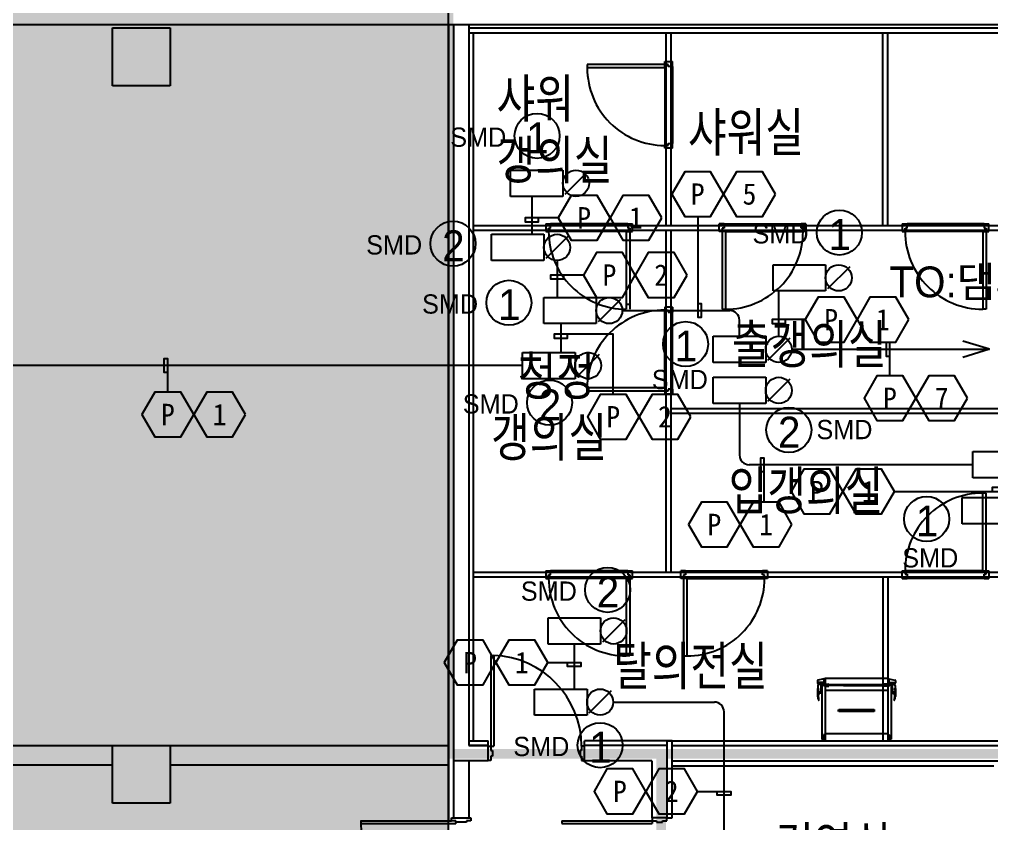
# Model space of a CAD drawing. Header units: millimetres. Extents: x 118559 to 211622, y 1329 to 63037.
# Drawn here: x 135965 to 146057, y 43634 to 51982 of the extents above; entities that cross this region are included whole.
import ezdxf
from ezdxf.enums import TextEntityAlignment as Align

# ---------------------------------------------------------------- set-up
doc = ezdxf.new("R2010")
doc.units = ezdxf.units.MM
doc.header["$LTSCALE"] = 120
doc.linetypes.add('HIDDENX2', pattern=[0.75, 0.5, -0.25])
for name, color, linetype in [('1구역', 41, 'Continuous'), ('ARCH', 9, 'Continuous'), ('DAMPER', 2, 'Continuous'), ('fire', 2, 'Continuous'), ('fire-l', 4, 'Continuous'), ('FIRE-NOTE', 7, 'Continuous'), ('smd-f', 2, 'Continuous'), ('공사제외', 5, 'Continuous')]:
    doc.layers.add(name, color=color, linetype=linetype)
doc.styles.add('GHD', font='')
doc.styles.add('ghs', font='')
doc.styles.add('TT', font='')
doc.styles.add('돋움', font='')
doc.styles.get('GHD').set_extended_font_data('Dotum')
doc.styles.get('ghs').set_extended_font_data('Dotum')
doc.styles.get('TT').set_extended_font_data('Dotum')
doc.styles.get('돋움').set_extended_font_data('DotumChe')

# ---------------------------------------------------------------- blocks, each defined once
blk = doc.blocks.new('e-22-1')
at = {"layer": 'DAMPER'}
blk.add_line((-5, 1), (-1, 1), dxfattribs=at)
at = {"layer": 'fire'}
for p, q in [((-5, -1), (-5, 1)), ((-1, 1), (-1, -1)), ((0.85, 0.85), (-0.85, -0.85)), ((-1, -1), (-5, -1))]:
    blk.add_line(p, q, dxfattribs=at)
blk.add_circle((0, 0), 1, dxfattribs=at)

msp = doc.modelspace()

# ---------------------------------------------------------------- hatches: boundary and pattern name
at = {"layer": '공사제외', "linetype": 'Continuous'}
msp.add_hatch(color=253, dxfattribs=at).paths.add_polyline_path([(140420.1, 52274.1), (126880, 52274.1), (126880, 28344.3), (140420.1, 28344.3)])

# ---------------------------------------------------------------- linework, layer by layer
at = {"layer": '1구역', "color": 1, "linetype": 'HIDDENX2', "ltscale": 7, "const_width": 100, "elevation": 0}
msp.add_lwpolyline([(140420.1, 51924.1), (140420.1, 46196.6), (140420.1, 44357), (157380.1, 44357), (157380.1, 42084.2), (160991.4, 42084.2), (160991.4, 52274.1), (140420.1, 52274.1)], close=True, dxfattribs=at)
at = {"layer": '1구역', "color": 2, "linetype": 'HIDDENX2', "ltscale": 7, "const_width": 100, "elevation": 0}
msp.add_lwpolyline([(142627.6, 44357), (142627.6, 35920.8), (153905.1, 35920.8), (153905.1, 44357)], close=True, dxfattribs=at)
at = {"layer": 'ARCH', "color": 9}
for p, q in [((140630.1, 51924.1, 0), (127180.1, 51924.1, 0)), ((140630.1, 51924.1, 0), (127180.1, 51924.1, 0)), ((140630.1, 51924.1, 0), (127180.1, 51924.1, 0)), ((136930.1, 51894.2, 0), (137530.1, 51894.2, 0)), ((136930.1, 51294.2, 0), (136930.1, 51894.2, 0)), ((136930.1, 51894.2, 0), (137530.1, 51894.2, 0)), ((136930.1, 51294.2, 0), (136930.1, 51894.2, 0)), ((137530.1, 51894.2, 0), (137530.1, 51294.2, 0)), ((137530.1, 51894.2, 0), (137530.1, 51294.2, 0)), ((140420.1, 51924.1, 0), (140420.1, 43664.2, 0)), ((140470.1, 51924.1, 0), (140470.1, 44284.2, 0)), ((176080.1, 51924.2, 0), (140630.1, 51924.1, 0)), ((176080.1, 51924.2, 0), (140630.1, 51924.1, 0)), ((140630.1, 51924.1, 0), (140630.1, 44444.2, 0)), ((140630.1, 51894.2, 0), (146830.1, 51894.2, 0)), ((140630.1, 51844.2, 0), (146830.1, 51844.2, 0)), ((140680.1, 44494.2, 0), (140680.1, 51844.2, 0)), ((142680.1, 49844.2, 0), (142680.1, 51844.2, 0)), ((142730.1, 49844.2, 0), (142730.1, 51844.2, 0)), ((144930.1, 49844.2, 0), (144930.1, 51844.2, 0)), ((144980.1, 49844.2, 0), (144980.1, 51844.2, 0)), ((142665.1, 51514.8, 0), (141859.8, 51514.8, 0)), ((141859.8, 51514.8, 0), (141859.8, 51479.6, 0)), ((142665.1, 51479.6, 0), (141859.8, 51479.6, 0)), ((142665.1, 51514.8, 0), (142665.1, 51544.2, 0)), ((142665.1, 51544.2, 0), (142745.1, 51544.2, 0)), ((142700.9, 51514.8, 0), (142665.1, 51514.8, 0)), ((142665.1, 51479.6, 0), (142665.1, 51514.8, 0)), ((142665.1, 51479.6, 0), (142665.1, 50673.6, 0)), ((142680.1, 51544.2, 0), (142730.1, 51544.2, 0)), ((142680.1, 51544.2, 0), (142730.1, 51544.2, 0)), ((142700.9, 51494.3, 0), (142700.9, 51514.8, 0)), ((142745.1, 51494.3, 0), (142700.9, 51494.3, 0)), ((142745.1, 51494.3, 0), (142745.1, 51544.2, 0)), ((142745.1, 51494.3, 0), (142745.1, 50694.1, 0)), ((137530.1, 51294.2, 0), (136930.1, 51294.2, 0)), ((137530.1, 51294.2, 0), (136930.1, 51294.2, 0)), ((142665.1, 50673.6, 0), (142700.9, 50673.6, 0)), ((142665.1, 50644.2, 0), (142665.1, 50673.6, 0)), ((142700.9, 50694.1, 0), (142745.1, 50694.1, 0)), ((142700.9, 50673.6, 0), (142700.9, 50694.1, 0)), ((142700.9, 50673.6, 0), (142700.9, 50694.1, 0)), ((142745.1, 50644.2, 0), (142745.1, 50694.1, 0)), ((142745.1, 50644.2, 0), (142665.1, 50644.2, 0)), ((142730.1, 50644.2, 0), (142680.1, 50644.2, 0)), ((141430.1, 49859.2, 0), (141430.1, 49779.2, 0)), ((141430.1, 49859.2, 0), (141479.9, 49859.2, 0)), ((141479.9, 49815.1, 0), (141479.9, 49859.2, 0)), ((142280.2, 49859.2, 0), (141479.9, 49859.2, 0)), ((142280.2, 49859.2, 0), (142280.2, 49815.1, 0)), ((142280.2, 49859.2, 0), (142330.1, 49859.2, 0)), ((142330.1, 49779.2, 0), (142330.1, 49859.2, 0)), ((143230.1, 49779.2, 0), (143230.1, 49859.2, 0)), ((143279.9, 49859.2, 0), (143230.1, 49859.2, 0)), ((143279.9, 49859.2, 0), (143279.9, 49815.1, 0)), ((143279.9, 49859.2, 0), (144080.2, 49859.2, 0)), ((144080.2, 49815.1, 0), (144080.2, 49859.2, 0)), ((144130.1, 49859.2, 0), (144080.2, 49859.2, 0)), ((144130.1, 49859.2, 0), (144130.1, 49779.2, 0)), ((145130.1, 49859.2, 0), (145130.1, 49779.2, 0)), ((145130.1, 49859.2, 0), (145179.9, 49859.2, 0)), ((145179.9, 49815.1, 0), (145179.9, 49859.2, 0)), ((145980.2, 49859.2, 0), (145179.9, 49859.2, 0)), ((145980.2, 49859.2, 0), (145980.2, 49815.1, 0)), ((145980.2, 49859.2, 0), (146030.1, 49859.2, 0)), ((146030.1, 49779.2, 0), (146030.1, 49859.2, 0)), ((140680.1, 49844.2, 0), (146280.1, 49844.2, 0)), ((140680.1, 49794.2, 0), (159130.1, 49794.2, 0)), ((141430.1, 49844.2, 0), (141430.1, 49794.2, 0)), ((141430.1, 49779.2, 0), (141459.4, 49779.2, 0)), ((141459.4, 49815.1, 0), (141479.9, 49815.1, 0)), ((141459.4, 49779.2, 0), (141459.4, 49815.1, 0)), ((141459.4, 49815.1, 0), (141479.9, 49815.1, 0)), ((142265.4, 49779.2, 0), (141459.4, 49779.2, 0)), ((142265.4, 49779.2, 0), (142265.4, 48974, 0)), ((142265.4, 49779.2, 0), (142300.7, 49779.2, 0)), ((142280.2, 49815.1, 0), (142300.7, 49815.1, 0)), ((142300.7, 49815.1, 0), (142300.7, 49779.2, 0)), ((142300.7, 49779.2, 0), (142330.1, 49779.2, 0)), ((142300.7, 49779.2, 0), (142300.7, 48974, 0)), ((142330.1, 49794.2, 0), (142330.1, 49844.2, 0)), ((142330.1, 49794.2, 0), (142330.1, 49844.2, 0)), ((142680.1, 46244.2, 0), (142680.1, 49794.2, 0)), ((142730.1, 46244.2, 0), (142730.1, 49794.2, 0)), ((143230.1, 49794.2, 0), (143230.1, 49844.2, 0)), ((143230.1, 49794.2, 0), (143230.1, 49844.2, 0)), ((143259.4, 49779.2, 0), (143230.1, 49779.2, 0)), ((143259.4, 49815.1, 0), (143259.4, 49779.2, 0)), ((143279.9, 49815.1, 0), (143259.4, 49815.1, 0)), ((143259.4, 49779.2, 0), (143259.4, 48974, 0)), ((143294.7, 49779.2, 0), (143259.4, 49779.2, 0)), ((143294.7, 49779.2, 0), (143294.7, 48974, 0)), ((143294.7, 49779.2, 0), (144100.7, 49779.2, 0)), ((144100.7, 49815.1, 0), (144080.2, 49815.1, 0)), ((144100.7, 49815.1, 0), (144080.2, 49815.1, 0)), ((144100.7, 49779.2, 0), (144100.7, 49815.1, 0)), ((144130.1, 49779.2, 0), (144100.7, 49779.2, 0)), ((144130.1, 49844.2, 0), (144130.1, 49794.2, 0)), ((145130.1, 49844.2, 0), (145130.1, 49794.2, 0)), ((145130.1, 49779.2, 0), (145159.4, 49779.2, 0)), ((145159.4, 49815.1, 0), (145179.9, 49815.1, 0)), ((145159.4, 49779.2, 0), (145159.4, 49815.1, 0)), ((145159.4, 49815.1, 0), (145179.9, 49815.1, 0)), ((145965.4, 49779.2, 0), (145159.4, 49779.2, 0)), ((145965.4, 49779.2, 0), (145965.4, 48974, 0)), ((145965.4, 49779.2, 0), (146000.7, 49779.2, 0)), ((145980.2, 49815.1, 0), (146000.7, 49815.1, 0)), ((146000.7, 49815.1, 0), (146000.7, 49779.2, 0)), ((146000.7, 49779.2, 0), (146030.1, 49779.2, 0)), ((146000.7, 49779.2, 0), (146000.7, 48974, 0)), ((146030.1, 49794.2, 0), (146030.1, 49844.2, 0)), ((146030.1, 49794.2, 0), (146030.1, 49844.2, 0)), ((142300.7, 49024, 0), (142265.4, 49024, 0)), ((142665.1, 48994.2, 0), (142665.1, 48964.8, 0)), ((142745.1, 48994.2, 0), (142665.1, 48994.2, 0)), ((142665.1, 48964.8, 0), (142700.9, 48964.8, 0)), ((142665.1, 48158.8, 0), (142665.1, 48964.8, 0)), ((142730.1, 48994.2, 0), (142680.1, 48994.2, 0)), ((142700.9, 48964.8, 0), (142700.9, 48944.3, 0)), ((142700.9, 48964.8, 0), (142700.9, 48944.3, 0)), ((142745.1, 48994.2, 0), (142745.1, 48944.3, 0)), ((143259.4, 48974, 0), (143294.7, 48974, 0)), ((146000.7, 48974, 0), (145965.4, 48974, 0)), ((142700.9, 48944.3, 0), (142745.1, 48944.3, 0)), ((142745.1, 48144.1, 0), (142745.1, 48944.3, 0)), ((142665.1, 48158.8, 0), (141859.8, 48158.8, 0)), ((141859.8, 48123.6, 0), (141859.8, 48158.8, 0)), ((142665.1, 48158.8, 0), (142665.1, 48123.6, 0)), ((142700.9, 48144.1, 0), (142700.9, 48123.6, 0)), ((142745.1, 48144.1, 0), (142700.9, 48144.1, 0)), ((142745.1, 48144.1, 0), (142745.1, 48094.2, 0)), ((142665.1, 48123.6, 0), (141859.8, 48123.6, 0)), ((142665.1, 48123.6, 0), (142665.1, 48094.2, 0)), ((142700.9, 48123.6, 0), (142665.1, 48123.6, 0)), ((142665.1, 48094.2, 0), (142745.1, 48094.2, 0)), ((142680.1, 48094.2, 0), (142730.1, 48094.2, 0)), ((142680.1, 48094.2, 0), (142730.1, 48094.2, 0)), ((142730.1, 47944.2, 0), (146280.1, 47944.2, 0)), ((142730.1, 47894.2, 0), (146280.1, 47894.2, 0)), ((145965.4, 46259.2, 0), (145965.4, 47064.5, 0)), ((146000.7, 47064.5, 0), (145965.4, 47064.5, 0)), ((146000.7, 46259.2, 0), (146000.7, 47064.5, 0)), ((140680.1, 46244.2, 0), (149130.1, 46244.2, 0)), ((141430.1, 46259.2, 0), (141430.1, 46179.2, 0)), ((141430.1, 46259.2, 0), (141479.9, 46259.2, 0)), ((141430.1, 46244.2, 0), (141430.1, 46194.2, 0)), ((141479.9, 46215.1, 0), (141479.9, 46259.2, 0)), ((142280.2, 46259.2, 0), (141479.9, 46259.2, 0)), ((142280.2, 46259.2, 0), (142280.2, 46215.1, 0)), ((142280.2, 46259.2, 0), (142330.1, 46259.2, 0)), ((142330.1, 46179.2, 0), (142330.1, 46259.2, 0)), ((142330.1, 46194.2, 0), (142330.1, 46244.2, 0)), ((142330.1, 46194.2, 0), (142330.1, 46244.2, 0)), ((142830.1, 46179.2, 0), (142830.1, 46259.2, 0)), ((142879.9, 46259.2, 0), (142830.1, 46259.2, 0)), ((142830.1, 46194.2, 0), (142830.1, 46244.2, 0)), ((142830.1, 46194.2, 0), (142830.1, 46244.2, 0)), ((142879.9, 46259.2, 0), (142879.9, 46215.1, 0)), ((142879.9, 46259.2, 0), (143680.2, 46259.2, 0)), ((143680.2, 46215.1, 0), (143680.2, 46259.2, 0)), ((143730.1, 46259.2, 0), (143680.2, 46259.2, 0)), ((143730.1, 46259.2, 0), (143730.1, 46179.2, 0)), ((143730.1, 46244.2, 0), (143730.1, 46194.2, 0)), ((145130.1, 46259.2, 0), (145159.4, 46259.2, 0)), ((145130.1, 46179.2, 0), (145130.1, 46259.2, 0)), ((145130.1, 46194.2, 0), (145130.1, 46244.2, 0)), ((145159.4, 46259.2, 0), (145159.4, 46223.3, 0)), ((145965.4, 46259.2, 0), (145159.4, 46259.2, 0)), ((145159.4, 46223.3, 0), (145179.9, 46223.3, 0)), ((145159.4, 46223.3, 0), (145179.9, 46223.3, 0)), ((145179.9, 46223.3, 0), (145179.9, 46179.2, 0)), ((145965.4, 46259.2, 0), (146000.7, 46259.2, 0)), ((145980.2, 46223.3, 0), (146000.7, 46223.3, 0)), ((145980.2, 46179.2, 0), (145980.2, 46223.3, 0)), ((146000.7, 46259.2, 0), (146030.1, 46259.2, 0)), ((146000.7, 46223.3, 0), (146000.7, 46259.2, 0)), ((146030.1, 46259.2, 0), (146030.1, 46179.2, 0)), ((146030.1, 46244.2, 0), (146030.1, 46194.2, 0)), ((146030.1, 46244.2, 0), (146030.1, 46194.2, 0)), ((140680.1, 46194.2, 0), (149180.1, 46194.2, 0)), ((141430.1, 46179.2, 0), (141459.4, 46179.2, 0)), ((141459.4, 46215.1, 0), (141479.9, 46215.1, 0)), ((141459.4, 46179.2, 0), (141459.4, 46215.1, 0)), ((141459.4, 46215.1, 0), (141479.9, 46215.1, 0)), ((142265.4, 46179.2, 0), (141459.4, 46179.2, 0)), ((142265.4, 46179.2, 0), (142265.4, 45374, 0)), ((142265.4, 46179.2, 0), (142300.7, 46179.2, 0)), ((142280.2, 46215.1, 0), (142300.7, 46215.1, 0)), ((142300.7, 46215.1, 0), (142300.7, 46179.2, 0)), ((142300.7, 46179.2, 0), (142330.1, 46179.2, 0)), ((142300.7, 46179.2, 0), (142300.7, 45374, 0)), ((142859.4, 46179.2, 0), (142830.1, 46179.2, 0)), ((142859.4, 46215.1, 0), (142859.4, 46179.2, 0)), ((142879.9, 46215.1, 0), (142859.4, 46215.1, 0)), ((142859.4, 46179.2, 0), (142859.4, 45374, 0)), ((142894.7, 46179.2, 0), (142859.4, 46179.2, 0)), ((142894.7, 46179.2, 0), (142894.7, 45374, 0)), ((142894.7, 46179.2, 0), (143700.7, 46179.2, 0)), ((143700.7, 46215.1, 0), (143680.2, 46215.1, 0)), ((143700.7, 46215.1, 0), (143680.2, 46215.1, 0)), ((143700.7, 46179.2, 0), (143700.7, 46215.1, 0)), ((143730.1, 46179.2, 0), (143700.7, 46179.2, 0)), ((144930.1, 46194.2, 0), (144930.1, 44494.2, 0)), ((144980.1, 46194.2, 0), (144980.1, 44494.2, 0)), ((145130.1, 46179.2, 0), (145179.9, 46179.2, 0)), ((145980.2, 46179.2, 0), (145179.9, 46179.2, 0)), ((145980.2, 46179.2, 0), (146030.1, 46179.2, 0)), ((140860.1, 45379.2, 0), (140860.1, 44439.2, 0)), ((140860.1, 45379.2, 0), (140890, 45379.2, 0)), ((140890, 45379.2, 0), (140890, 44439.2, 0)), ((142300.7, 45374, 0), (142265.4, 45374, 0)), ((142859.4, 45374, 0), (142894.7, 45374, 0)), ((144248.9, 45114.4, 0), (144248.9, 45098.9, 0)), ((144317.5, 45137.6, 0), (144255.8, 45121.2, 0)), ((144332.4, 45128.2, 0), (144314.8, 45128.2, 0)), ((144317.8, 45137.6, 0), (144317.8, 45091.4, 0)), ((144320.6, 45130.1, 0), (144317.8, 45132.9, 0)), ((144320.6, 45126.3, 0), (144317.8, 45123.4, 0)), ((144329, 45137.6, 0), (144317.9, 45137.6, 0)), ((144320.6, 45130.1, 0), (144320.6, 45126.3, 0)), ((144329, 45130.1, 0), (144320.6, 45130.1, 0)), ((144329, 45126.3, 0), (144320.6, 45126.3, 0)), ((144329, 45137.6, 0), (144329, 45091.4, 0)), ((144330.1, 45144.2, 0), (144330.1, 44494.2, 0)), ((144330.1, 45144.2, 0), (144980.1, 45144.2, 0)), ((144977.7, 45128.2, 0), (144995.3, 45128.2, 0)), ((144980.1, 45144.2, 0), (144980.1, 44494.2, 0)), ((144981.1, 45137.6, 0), (144981.1, 45091.4, 0)), ((144981.1, 45137.6, 0), (144992.2, 45137.6, 0)), ((144981.1, 45130.1, 0), (144989.5, 45130.1, 0)), ((144981.1, 45126.3, 0), (144989.5, 45126.3, 0)), ((144989.5, 45130.1, 0), (144992.3, 45132.9, 0)), ((144989.5, 45130.1, 0), (144989.5, 45126.3, 0)), ((144989.5, 45126.3, 0), (144992.3, 45123.4, 0)), ((144992.3, 45137.6, 0), (144992.3, 45091.4, 0)), ((144992.6, 45137.6, 0), (145054.3, 45121.2, 0)), ((145061.2, 45114.4, 0), (145061.2, 45098.9, 0)), ((144317.8, 45098.9, 0), (144248.9, 45098.9, 0)), ((144249, 45098, 0), (144249, 45096.4, 0)), ((144249, 45095.8, 0), (144256.4, 45084.8, 0)), ((144264, 45098.9, 0), (144249.8, 45098.9, 0)), ((144251.7, 45037.6, 0), (144251.7, 44954.7, 0)), ((144254.5, 45068.7, 0), (144254.5, 44996, 0)), ((144255.5, 45030, 0), (144263, 45030, 0)), ((144259.3, 45033.8, 0), (144259.3, 45026.2, 0)), ((144292.3, 45078.1, 0), (144264, 45078.1, 0)), ((144264.9, 45098, 0), (144264.9, 45087.6, 0)), ((144309.3, 45094.2, 0), (144264.9, 45094.2, 0)), ((144267.5, 45078.1, 0), (144267.5, 45089.5, 0)), ((144267.5, 45089.5, 0), (144271.3, 45089.5, 0)), ((144281.7, 45078.1, 0), (144281.7, 45078.1, 0)), ((144294.7, 45047.9, 0), (144281.7, 45047.9, 0)), ((144294.7, 45014, 0), (144281.7, 45014, 0)), ((144283.8, 45055.5, 0), (144283.8, 45009.2, 0)), ((144285.7, 45049.8, 0), (144283.8, 45051.7, 0)), ((144285.7, 45046, 0), (144283.8, 45044.2, 0)), ((144285.7, 45015.9, 0), (144283.8, 45017.7, 0)), ((144285.7, 45012.1, 0), (144283.8, 45010.2, 0)), ((144292.3, 45049.8, 0), (144285.7, 45049.8, 0)), ((144285.7, 45049.8, 0), (144285.7, 45046, 0)), ((144292.3, 45046, 0), (144285.7, 45046, 0)), ((144292.3, 45015.9, 0), (144285.7, 45015.9, 0)), ((144285.7, 45015.9, 0), (144285.7, 45012.1, 0)), ((144292.3, 45012.1, 0), (144285.7, 45012.1, 0)), ((144292.3, 45078.1, 0), (144292.3, 44986.6, 0)), ((144295.1, 45078.1, 0), (144295.1, 44541.4, 0)), ((144327.2, 45078.1, 0), (144295.1, 45078.1, 0)), ((144295.1, 45078.1, 0), (144328.2, 45078.1, 0)), ((144309.3, 45098.9, 0), (144309.3, 45094.2, 0)), ((144313.3, 45065.1, 0), (144313.3, 45078.1, 0)), ((144328.1, 45065.1, 0), (144313.3, 45065.1, 0)), ((144332, 45100.8, 0), (144314.8, 45100.8, 0)), ((144314.9, 45076.9, 0), (144314.9, 45066.4, 0)), ((144329.5, 45076.9, 0), (144314.9, 45076.9, 0)), ((144314.9, 45066.4, 0), (144329.5, 45066.4, 0)), ((144315.1, 45074.3, 0), (144315.2, 45074.4, 0)), ((144315.1, 45074.4, 0), (144315.2, 45074.4, 0)), ((144315.9, 45071.6, 0), (144315.8, 45072.2, 0)), ((144315.8, 45072.2, 0), (144316.4, 45072.1, 0)), ((144315.9, 45071.6, 0), (144316.4, 45072.1, 0)), ((144316.8, 45066.8, 0), (144316.9, 45066.8, 0)), ((144316.9, 45066.8, 0), (144316.9, 45066.8, 0)), ((144329, 45110.2, 0), (144317.8, 45110.2, 0)), ((144329, 45091.4, 0), (144317.8, 45091.4, 0)), ((144320.7, 45102.7, 0), (144317.9, 45105.5, 0)), ((144320.7, 45098.9, 0), (144317.9, 45096.1, 0)), ((144319.4, 45074.6, 0), (144319.9, 45074.8, 0)), ((144319.7, 45074.1, 0), (144319.4, 45074.6, 0)), ((144319.7, 45074.1, 0), (144319.9, 45074.8, 0)), ((144320.7, 45102.7, 0), (144320.7, 45098.9, 0)), ((144329, 45102.7, 0), (144320.7, 45102.7, 0)), ((144329, 45098.9, 0), (144320.7, 45098.9, 0)), ((144322.4, 45077.1, 0), (144322.3, 45077.3, 0)), ((144322.4, 45077.1, 0), (144322.7, 45077.3, 0)), ((144323, 45070.3, 0), (144322.9, 45070.9, 0)), ((144322.9, 45070.9, 0), (144323.5, 45070.8, 0)), ((144323, 45070.3, 0), (144323.5, 45070.8, 0)), ((144323.2, 45068.9, 0), (144323.7, 45069.1, 0)), ((144323.5, 45068.5, 0), (144323.2, 45068.9, 0)), ((144323.5, 45068.5, 0), (144323.7, 45069.1, 0)), ((144325.1, 45073.3, 0), (144326, 45073.2, 0)), ((144325.2, 45072.4, 0), (144325.1, 45073.3, 0)), ((144325.2, 45072.4, 0), (144326, 45073.2, 0)), ((144326.2, 45076.9, 0), (144326.8, 45077.1, 0)), ((144326.5, 45076.4, 0), (144326.2, 45076.9, 0)), ((144326.5, 45076.4, 0), (144326.8, 45077.1, 0)), ((144370.1, 45071.2, 0), (144326.5, 45071.1, 0)), ((144328.2, 45076.9, 0), (144328.2, 45078.1, 0)), ((144328.2, 45054.6, 0), (144328.2, 44567.2, 0)), ((144329.5, 45075.8, 0), (144329.4, 45076.3, 0)), ((144329.4, 45076.3, 0), (144329.7, 45076.3, 0)), ((144329.5, 45066.4, 0), (144329.5, 45076.9, 0)), ((144329.5, 45075.8, 0), (144329.7, 45076, 0)), ((144330.1, 45080.6, 0), (144367.8, 45080.6, 0)), ((144367.8, 45080.6, 0), (144330.1, 45061.7, 0)), ((144330.1, 45080.6, 0), (144367.8, 45061.7, 0)), ((144330.1, 45076.3, 0), (144330.1, 45057.4, 0)), ((144330.1, 45061.7, 0), (144367.8, 45061.7, 0)), ((144330.1, 45019.2, 0), (144980.1, 45019.2, 0)), ((144367.8, 45080.6, 0), (144367.8, 45061.7, 0)), ((144942.3, 45075.9, 0), (144367.8, 45075.9, 0)), ((144942.3, 45066.3, 0), (144367.8, 45066.3, 0)), ((144519.8, 45075.9, 0), (144942.3, 45075.9, 0)), ((144519.8, 45066.3, 0), (144942.3, 45066.3, 0)), ((144940, 45071.2, 0), (144983.6, 45071.1, 0)), ((144942.3, 45080.6, 0), (144942.3, 45061.7, 0)), ((144942.3, 45080.6, 0), (144980.1, 45061.7, 0)), ((144980.1, 45080.6, 0), (144942.3, 45061.7, 0)), ((144980.1, 45080.6, 0), (144942.3, 45080.6, 0)), ((144980.1, 45061.7, 0), (144942.3, 45061.7, 0)), ((144978.1, 45100.8, 0), (144995.3, 45100.8, 0)), ((144980.1, 45076.3, 0), (144980.1, 45057.4, 0)), ((144980.1, 45076.3, 0), (144980.1, 45057.4, 0)), ((144980.6, 45076.9, 0), (144995.2, 45076.9, 0)), ((144980.6, 45066.4, 0), (144980.6, 45076.9, 0)), ((144980.9, 45075.7, 0), (144980.6, 45075.7, 0)), ((144980.9, 45075.2, 0), (144980.6, 45075.4, 0)), ((144995.2, 45066.4, 0), (144980.6, 45066.4, 0)), ((144980.9, 45075.2, 0), (144980.9, 45075.7, 0)), ((144981.1, 45110.2, 0), (144992.3, 45110.2, 0)), ((144981.1, 45102.7, 0), (144989.4, 45102.7, 0)), ((144981.1, 45098.9, 0), (144989.4, 45098.9, 0)), ((144981.1, 45091.4, 0), (144992.3, 45091.4, 0)), ((145015, 45078.1, 0), (144981.9, 45078.1, 0)), ((144981.9, 45076.9, 0), (144981.9, 45078.1, 0)), ((144981.9, 45054.6, 0), (144981.9, 44567.2, 0)), ((144982, 45065.1, 0), (144996.8, 45065.1, 0)), ((144983.8, 45075.8, 0), (144983.5, 45076.4, 0)), ((144984.1, 45076.3, 0), (144983.5, 45076.4, 0)), ((144983.8, 45075.8, 0), (144984.1, 45076.3, 0)), ((144985.2, 45072.7, 0), (144984.3, 45072.5, 0)), ((144985.1, 45071.8, 0), (144984.3, 45072.5, 0)), ((144985.1, 45071.8, 0), (144985.2, 45072.7, 0)), ((144986.8, 45067.9, 0), (144986.6, 45068.5, 0)), ((144987.2, 45068.3, 0), (144986.6, 45068.5, 0)), ((144987.4, 45070.3, 0), (144986.8, 45070.2, 0)), ((144987.4, 45069.7, 0), (144986.8, 45070.2, 0)), ((144986.8, 45067.9, 0), (144987.2, 45068.3, 0)), ((144987.4, 45069.7, 0), (144987.4, 45070.3, 0)), ((144988, 45076.5, 0), (144987.7, 45076.7, 0)), ((144988, 45076.5, 0), (144988, 45076.7, 0)), ((144989.4, 45102.7, 0), (144992.2, 45105.5, 0)), ((144989.4, 45102.7, 0), (144989.4, 45098.9, 0)), ((144989.4, 45098.9, 0), (144992.2, 45096.1, 0)), ((144990.6, 45073.5, 0), (144990.4, 45074.2, 0)), ((144991, 45074, 0), (144990.4, 45074.2, 0)), ((144990.6, 45073.5, 0), (144991, 45074, 0)), ((144992.3, 45098.9, 0), (145061.2, 45098.9, 0)), ((144993.4, 45066.2, 0), (144993.4, 45066.2, 0)), ((144993.5, 45066.2, 0), (144993.4, 45066.2, 0)), ((144994.5, 45071.6, 0), (144993.9, 45071.5, 0)), ((144994.5, 45071, 0), (144993.9, 45071.5, 0)), ((144994.5, 45071, 0), (144994.5, 45071.6, 0)), ((144995.2, 45073.7, 0), (144995.1, 45073.8, 0)), ((144995.2, 45073.8, 0), (144995.1, 45073.8, 0)), ((144995.2, 45076.9, 0), (144995.2, 45066.4, 0)), ((144996.8, 45065.1, 0), (144996.8, 45078.1, 0)), ((145000.8, 45098.9, 0), (145000.8, 45094.2, 0)), ((145000.8, 45094.2, 0), (145045.2, 45094.2, 0)), ((145015, 45078.1, 0), (145015, 44541.4, 0)), ((145015.4, 45047.9, 0), (145028.4, 45047.9, 0)), ((145015.4, 45014, 0), (145028.4, 45014, 0)), ((145017.8, 45078.1, 0), (145017.8, 44986.6, 0)), ((145017.8, 45078.1, 0), (145046.1, 45078.1, 0)), ((145017.8, 45049.8, 0), (145024.4, 45049.8, 0)), ((145017.8, 45046, 0), (145024.4, 45046, 0)), ((145017.8, 45015.9, 0), (145024.4, 45015.9, 0)), ((145017.8, 45012.1, 0), (145024.4, 45012.1, 0)), ((145024.4, 45049.8, 0), (145026.3, 45051.7, 0)), ((145024.4, 45049.8, 0), (145024.4, 45046, 0)), ((145024.4, 45046, 0), (145026.3, 45044.2, 0)), ((145024.4, 45015.9, 0), (145026.3, 45017.7, 0)), ((145024.4, 45015.9, 0), (145024.4, 45012.1, 0)), ((145024.4, 45012.1, 0), (145026.3, 45010.2, 0)), ((145026.3, 45055.5, 0), (145026.3, 45009.2, 0)), ((145028.5, 45078.1, 0), (145028.5, 45078.1, 0)), ((145042.6, 45089.5, 0), (145038.8, 45089.5, 0)), ((145042.6, 45078.1, 0), (145042.6, 45089.5, 0)), ((145045.2, 45098, 0), (145045.2, 45087.6, 0)), ((145046.1, 45098.9, 0), (145060.3, 45098.9, 0)), ((145054.6, 45030, 0), (145047.1, 45030, 0)), ((145050.8, 45033.8, 0), (145050.8, 45026.2, 0)), ((145061.1, 45095.8, 0), (145053.7, 45084.8, 0)), ((145055.6, 45068.7, 0), (145055.6, 44996, 0)), ((145058.4, 45037.6, 0), (145058.4, 44954.7, 0)), ((145061.1, 45098, 0), (145061.1, 45096.4, 0)), ((144258.3, 45001.7, 0), (144269.6, 45001.7, 0)), ((144259.4, 44937.7, 0), (144262.4, 44922.7, 0)), ((144261.9, 44916.6, 0), (144261.5, 44916.7, 0)), ((144262.4, 44922.7, 0), (144263.1, 44917.6, 0)), ((144264, 45007.4, 0), (144264, 44996, 0)), ((144292.3, 44986.6, 0), (144264, 44986.6, 0)), ((145017.8, 44986.6, 0), (145046.1, 44986.6, 0)), ((145051.8, 45001.7, 0), (145040.5, 45001.7, 0)), ((145046.1, 45007.4, 0), (145046.1, 44996, 0)), ((145047.7, 44922.7, 0), (145047, 44917.6, 0)), ((145050.7, 44937.7, 0), (145047.7, 44922.7, 0)), ((145048.2, 44916.6, 0), (145048.6, 44916.7, 0)), ((144470.2, 44816.8, 0), (144839.9, 44816.8, 0)), ((144470.2, 44798.3, 0), (144470.2, 44816.8, 0)), ((144483.1, 44798.3, 0), (144483.1, 44816.8, 0)), ((144486.3, 44813.6, 0), (144823.8, 44813.6, 0)), ((144486.3, 44801.5, 0), (144486.3, 44813.6, 0)), ((144823.8, 44813.6, 0), (144823.8, 44801.5, 0)), ((144827, 44816.8, 0), (144827, 44798.3, 0)), ((144839.9, 44816.8, 0), (144839.9, 44798.3, 0)), ((144459.6, 44807.5, 0), (144850.5, 44807.5, 0)), ((144839.9, 44798.3, 0), (144470.2, 44798.3, 0)), ((144823.8, 44801.5, 0), (144486.3, 44801.5, 0)), ((144317.3, 44532.8, 0), (144293.2, 44532.8, 0)), ((144303.1, 44512, 0), (144294.6, 44512, 0)), ((144295.1, 44541.4, 0), (144328.2, 44541.4, 0)), ((144295.6, 44537.5, 0), (144295.6, 44512, 0)), ((144311.6, 44540.4, 0), (144298.4, 44540.4, 0)), ((144311.6, 44526.2, 0), (144298.4, 44526.2, 0)), ((144299.4, 44526.2, 0), (144309.7, 44526.2, 0)), ((144302.7, 44532.8, 0), (144300.3, 44530.9, 0)), ((144309.7, 44530.9, 0), (144300.3, 44530.9, 0)), ((144300.3, 44526.2, 0), (144300.3, 44530.9, 0)), ((144310.7, 44526.2, 0), (144300.3, 44526.2, 0)), ((144302.7, 44532.8, 0), (144302.7, 44540.4, 0)), ((144307.4, 44532.8, 0), (144302.7, 44532.8, 0)), ((144304.1, 44512, 0), (144306, 44512, 0)), ((144305, 44525.2, 0), (144305, 44540.4, 0)), ((144305, 44513.9, 0), (144305, 44522.4, 0)), ((144305, 44521.5, 0), (144314.4, 44521.5, 0)), ((144305, 44513, 0), (144305, 44511.1, 0)), ((144305, 44510.1, 0), (144305, 44501.7, 0)), ((144306.9, 44512, 0), (144315.4, 44512, 0)), ((144307.4, 44532.8, 0), (144307.4, 44540.4, 0)), ((144307.4, 44532.8, 0), (144309.7, 44530.9, 0)), ((144309.7, 44526.2, 0), (144309.7, 44530.9, 0)), ((144313.3, 44554.4, 0), (144313.3, 44541.4, 0)), ((144328.1, 44554.4, 0), (144313.3, 44554.4, 0)), ((144314.4, 44521.5, 0), (144322, 44521.5, 0)), ((144314.5, 44537.5, 0), (144314.5, 44512, 0)), ((144314.8, 44545.7, 0), (144314.9, 44545.5, 0)), ((144314.8, 44545.5, 0), (144314.9, 44545.5, 0)), ((144314.9, 44542.6, 0), (144314.9, 44553.2, 0)), ((144314.9, 44553.2, 0), (144329.5, 44553.2, 0)), ((144329.5, 44542.6, 0), (144314.9, 44542.6, 0)), ((144315.6, 44548.3, 0), (144315.5, 44547.7, 0)), ((144315.5, 44547.7, 0), (144316.1, 44547.9, 0)), ((144315.6, 44548.3, 0), (144316.1, 44547.9, 0)), ((144316.5, 44553.2, 0), (144316.6, 44553.1, 0)), ((144316.6, 44553.2, 0), (144316.6, 44553.1, 0)), ((144318.2, 44512, 0), (144329.8, 44512, 0)), ((144319.4, 44545.8, 0), (144319.1, 44545.4, 0)), ((144319.1, 44545.4, 0), (144319.6, 44545.2, 0)), ((144319.2, 44518.6, 0), (144319.2, 44505.4, 0)), ((144319.2, 44516.8, 0), (144323.9, 44516.8, 0)), ((144319.2, 44507.3, 0), (144323.9, 44507.3, 0)), ((144319.4, 44545.8, 0), (144319.6, 44545.2, 0)), ((144322.1, 44542.9, 0), (144322, 44542.6, 0)), ((144325.8, 44521.5, 0), (144322, 44521.5, 0)), ((144322.1, 44542.9, 0), (144322.4, 44542.6, 0)), ((144322.7, 44549.6, 0), (144322.6, 44549.1, 0)), ((144322.6, 44549.1, 0), (144323.2, 44549.2, 0)), ((144322.7, 44549.6, 0), (144323.2, 44549.2, 0)), ((144323.2, 44551.5, 0), (144322.9, 44551, 0)), ((144322.9, 44551, 0), (144323.4, 44550.8, 0)), ((144323.2, 44551.5, 0), (144323.4, 44550.8, 0)), ((144323.9, 44516.8, 0), (144323.9, 44507.3, 0)), ((144325.8, 44514.4, 0), (144323.9, 44516.8, 0)), ((144325.8, 44509.7, 0), (144323.9, 44507.3, 0)), ((144324.9, 44547.5, 0), (144324.8, 44546.7, 0)), ((144324.8, 44546.7, 0), (144325.7, 44546.8, 0)), ((144324.9, 44547.5, 0), (144325.7, 44546.8, 0)), ((144325.8, 44514.4, 0), (144325.8, 44509.7, 0)), ((144325.8, 44514.4, 0), (144328.6, 44514.4, 0)), ((144325.8, 44509.7, 0), (144328.6, 44509.7, 0)), ((144326.2, 44543.5, 0), (144325.9, 44543.1, 0)), ((144325.9, 44543.1, 0), (144326.5, 44542.9, 0)), ((144326.2, 44543.5, 0), (144326.5, 44542.9, 0)), ((144328.2, 44542.6, 0), (144328.2, 44541.4, 0)), ((144328.6, 44518.6, 0), (144328.6, 44505.4, 0)), ((144329.2, 44544.2, 0), (144329.1, 44543.6, 0)), ((144329.1, 44543.6, 0), (144329.4, 44543.7, 0)), ((144329.2, 44544.2, 0), (144329.4, 44543.9, 0)), ((144329.5, 44553.2, 0), (144329.5, 44542.6, 0)), ((144330.1, 44569.2, 0), (144980.1, 44569.2, 0)), ((144991.9, 44512, 0), (144980.3, 44512, 0)), ((144995.2, 44553.2, 0), (144980.6, 44553.2, 0)), ((144980.6, 44553.2, 0), (144980.6, 44542.6, 0)), ((144980.9, 44544.2, 0), (144980.6, 44543.9, 0)), ((144980.9, 44543.6, 0), (144980.6, 44543.7, 0)), ((144980.6, 44542.6, 0), (144995.2, 44542.6, 0)), ((144980.9, 44544.2, 0), (144980.9, 44543.6, 0)), ((144981.5, 44518.6, 0), (144981.5, 44505.4, 0)), ((144984.3, 44514.4, 0), (144981.5, 44514.4, 0)), ((144984.3, 44509.7, 0), (144981.5, 44509.7, 0)), ((144981.9, 44542.6, 0), (144981.9, 44541.4, 0)), ((145015, 44541.4, 0), (144981.9, 44541.4, 0)), ((144982, 44554.4, 0), (144996.8, 44554.4, 0)), ((144983.8, 44543.5, 0), (144983.5, 44542.9, 0)), ((144984.1, 44543.1, 0), (144983.5, 44542.9, 0)), ((144983.8, 44543.5, 0), (144984.1, 44543.1, 0)), ((144985.1, 44547.5, 0), (144984.3, 44546.8, 0)), ((144985.2, 44546.7, 0), (144984.3, 44546.8, 0)), ((144984.3, 44521.5, 0), (144988.1, 44521.5, 0)), ((144984.3, 44514.4, 0), (144986.2, 44516.8, 0)), ((144984.3, 44514.4, 0), (144984.3, 44509.7, 0)), ((144984.3, 44509.7, 0), (144986.2, 44507.3, 0)), ((144985.1, 44547.5, 0), (144985.2, 44546.7, 0)), ((144986.2, 44516.8, 0), (144986.2, 44507.3, 0)), ((144990.9, 44516.8, 0), (144986.2, 44516.8, 0)), ((144990.9, 44507.3, 0), (144986.2, 44507.3, 0)), ((144986.8, 44551.5, 0), (144986.6, 44550.8, 0)), ((144987.2, 44551, 0), (144986.6, 44550.8, 0)), ((144986.8, 44551.5, 0), (144987.2, 44551, 0)), ((144987.4, 44549.6, 0), (144986.8, 44549.2, 0)), ((144987.4, 44549.1, 0), (144986.8, 44549.2, 0)), ((144987.4, 44549.6, 0), (144987.4, 44549.1, 0)), ((144988, 44542.9, 0), (144987.7, 44542.6, 0)), ((144988, 44542.9, 0), (144988, 44542.6, 0)), ((144995.7, 44521.5, 0), (144988.1, 44521.5, 0)), ((144990.6, 44545.8, 0), (144990.4, 44545.2, 0)), ((144991, 44545.4, 0), (144990.4, 44545.2, 0)), ((144990.6, 44545.8, 0), (144991, 44545.4, 0)), ((144990.9, 44518.6, 0), (144990.9, 44505.4, 0)), ((144992.8, 44532.8, 0), (145016.9, 44532.8, 0)), ((144993.4, 44553.2, 0), (144993.4, 44553.1, 0)), ((144993.5, 44553.2, 0), (144993.4, 44553.1, 0)), ((144994.5, 44548.3, 0), (144993.9, 44547.9, 0)), ((144994.5, 44547.7, 0), (144993.9, 44547.9, 0)), ((144994.5, 44548.3, 0), (144994.5, 44547.7, 0)), ((145003.2, 44512, 0), (144994.7, 44512, 0)), ((144995.2, 44545.7, 0), (144995.1, 44545.5, 0)), ((144995.2, 44545.5, 0), (144995.1, 44545.5, 0)), ((144995.2, 44542.6, 0), (144995.2, 44553.2, 0)), ((144995.6, 44537.5, 0), (144995.6, 44512, 0)), ((145005.1, 44521.5, 0), (144995.7, 44521.5, 0)), ((144996.8, 44554.4, 0), (144996.8, 44541.4, 0)), ((144998.5, 44540.4, 0), (145011.7, 44540.4, 0)), ((144998.5, 44526.2, 0), (145011.7, 44526.2, 0)), ((144999.4, 44526.2, 0), (145009.8, 44526.2, 0)), ((145002.7, 44532.8, 0), (145000.4, 44530.9, 0)), ((145000.4, 44530.9, 0), (145009.8, 44530.9, 0)), ((145000.4, 44526.2, 0), (145000.4, 44530.9, 0)), ((145010.7, 44526.2, 0), (145000.4, 44526.2, 0)), ((145002.7, 44532.8, 0), (145002.7, 44540.4, 0)), ((145002.7, 44532.8, 0), (145007.4, 44532.8, 0)), ((145006, 44512, 0), (145004.1, 44512, 0)), ((145005.1, 44525.2, 0), (145005.1, 44540.4, 0)), ((145005.1, 44513.9, 0), (145005.1, 44522.4, 0)), ((145005.1, 44513, 0), (145005.1, 44511.1, 0)), ((145005.1, 44510.1, 0), (145005.1, 44501.7, 0)), ((145007, 44512, 0), (145015.5, 44512, 0)), ((145007.4, 44532.8, 0), (145007.4, 44540.4, 0)), ((145007.4, 44532.8, 0), (145009.8, 44530.9, 0)), ((145009.8, 44526.2, 0), (145009.8, 44530.9, 0)), ((145014.5, 44537.5, 0), (145014.5, 44512, 0)), ((131830.1, 44444.2, 0), (136930.1, 44444.2, 0)), ((136930.1, 44444.2, 0), (137530.1, 44444.2, 0)), ((136930.1, 43844.2, 0), (136930.1, 44444.2, 0)), ((136930.1, 44444.2, 0), (137530.1, 44444.2, 0)), ((136930.1, 43844.2, 0), (136930.1, 44444.2, 0)), ((137530.1, 44444.2, 0), (137530.1, 43844.2, 0)), ((137530.1, 44444.2, 0), (137530.1, 43844.2, 0)), ((137530.1, 44444.2, 0), (140420.1, 44444.2, 0)), ((140630.1, 44494.2, 0), (140830.1, 44494.2, 0)), ((140830.1, 44444.2, 0), (140630.1, 44444.2, 0)), ((140630.1, 44444.2, 0), (140830.1, 44444.2, 0)), ((140830.1, 44444.2, 0), (140630.1, 44444.2, 0)), ((140830.1, 44444.2, 0), (140830.1, 44494.2, 0)), ((140830.1, 44284.2, 0), (140830.1, 44444.2, 0)), ((140830.1, 44289.2, 0), (140830.1, 44439.2, 0)), ((140830.1, 44439.2, 0), (140860.1, 44439.2, 0)), ((140860.1, 44439.2, 0), (140890, 44439.2, 0)), ((140860.1, 44439.2, 0), (140860.1, 44394.2, 0)), ((141830.1, 44439.2, 0), (141800.1, 44439.2, 0)), ((141800.1, 44439.2, 0), (141800.1, 44394.2, 0)), ((141830.1, 44444.2, 0), (141830.1, 44494.2, 0)), ((142740.1, 44494.2, 0), (141830.1, 44494.2, 0)), ((141830.1, 44284.2, 0), (141830.1, 44444.2, 0)), ((142690.1, 44444.2, 0), (141830.1, 44444.2, 0)), ((141830.1, 44289.2, 0), (141830.1, 44439.2, 0)), ((142690.1, 44494.2, 0), (157830.1, 44494.2, 0)), ((142690.1, 43694.2, 0), (142690.1, 44494.2, 0)), ((142690.1, 44444.2, 0), (142690.1, 44444.2, 0)), ((142740.1, 43694.2, 0), (142740.1, 44494.2, 0)), ((142740.1, 43694.2, 0), (142740.1, 44444.2, 0)), ((142740.1, 44444.2, 0), (142740.1, 44444.2, 0)), ((142740.1, 44444.2, 0), (150080.1, 44444.2, 0)), ((144322, 44502.6, 0), (144305, 44502.6, 0)), ((144325.8, 44502.6, 0), (144322, 44502.6, 0)), ((144330.1, 44494.2, 0), (144980.1, 44494.2, 0)), ((144984.3, 44502.6, 0), (144988.1, 44502.6, 0)), ((144988.1, 44502.6, 0), (145005.1, 44502.6, 0)), ((140860.1, 44394.2, 0), (140875.1, 44394.2, 0)), ((140875.1, 44334.2, 0), (140860.1, 44334.2, 0)), ((140860.1, 44334.2, 0), (140860.1, 44289.2, 0)), ((140875.1, 44394.2, 0), (140875.1, 44334.2, 0)), ((141800.1, 44394.2, 0), (141785.1, 44394.2, 0)), ((141785.1, 44394.2, 0), (141785.1, 44334.2, 0)), ((141785.1, 44334.2, 0), (141800.1, 44334.2, 0)), ((141800.1, 44334.2, 0), (141800.1, 44289.2, 0)), ((131830.1, 44244.2, 0), (136930.1, 44244.2, 0)), ((137530.1, 44244.2, 0), (140420.1, 44244.2, 0)), ((140830.1, 44284.2, 0), (140470.1, 44284.2, 0)), ((140470.1, 44284.2, 0), (140470.1, 43694.2, 0)), ((140630.1, 44284.2, 0), (140630.1, 43694.2, 0)), ((140860.1, 44289.2, 0), (140830.1, 44289.2, 0)), ((141800.1, 44289.2, 0), (141830.1, 44289.2, 0)), ((142530.1, 44284.2, 0), (141830.1, 44284.2, 0)), ((142530.1, 44284.2, 0), (142530.1, 43694.2, 0)), ((142740.1, 44284.2, 0), (146780.1, 44284.2, 0)), ((142740.1, 44234.2, 0), (146080.1, 44234.2, 0)), ((137530.1, 43844.2, 0), (136930.1, 43844.2, 0)), ((137530.1, 43844.2, 0), (136930.1, 43844.2, 0)), ((139510.1, 43664.2, 0), (140450.1, 43664.2, 0)), ((139510.1, 43634.2, 0), (140495.1, 43634.2, 0)), ((140450.1, 43694.2, 0), (140650.1, 43694.2, 0)), ((140450.1, 43664.2, 0), (140450.1, 43694.2, 0)), ((140495.1, 43664.2, 0), (140450.1, 43664.2, 0)), ((140495.1, 43649.2, 0), (140495.1, 43664.2, 0)), ((140495.1, 43664.2, 0), (140495.1, 43634.2, 0)), ((140605.1, 43649.2, 0), (140495.1, 43649.2, 0)), ((140650.1, 43664.2, 0), (140605.1, 43664.2, 0)), ((140605.1, 43664.2, 0), (140605.1, 43649.2, 0)), ((140650.1, 43694.2, 0), (140650.1, 43664.2, 0)), ((141595.1, 43664.2, 0), (142535.1, 43664.2, 0)), ((141595.1, 43664.2, 0), (141595.1, 43634.2, 0)), ((141595.1, 43664.2, 0), (142535.1, 43664.2, 0)), ((141595.1, 43664.2, 0), (141595.1, 43634.2, 0)), ((141595.1, 43634.2, 0), (142535.1, 43634.2, 0)), ((141595.1, 43634.2, 0), (142535.1, 43634.2, 0)), ((142690.1, 43694.2, 0), (142530.1, 43694.2, 0)), ((142685.1, 43694.2, 0), (142535.1, 43694.2, 0)), ((142535.1, 43694.2, 0), (142535.1, 43664.2, 0)), ((142685.1, 43694.2, 0), (142535.1, 43694.2, 0)), ((142535.1, 43694.2, 0), (142535.1, 43664.2, 0)), ((142535.1, 43664.2, 0), (142535.1, 43634.2, 0)), ((142535.1, 43664.2, 0), (142535.1, 43634.2, 0)), ((142535.1, 43664.2, 0), (142580.1, 43664.2, 0)), ((142535.1, 43664.2, 0), (142580.1, 43664.2, 0)), ((142580.1, 43664.2, 0), (142580.1, 43649.2, 0)), ((142580.1, 43664.2, 0), (142580.1, 43649.2, 0)), ((142580.1, 43649.2, 0), (142640.1, 43649.2, 0)), ((142580.1, 43649.2, 0), (142640.1, 43649.2, 0)), ((142640.1, 43649.2, 0), (142640.1, 43664.2, 0)), ((142640.1, 43664.2, 0), (142685.1, 43664.2, 0)), ((142640.1, 43649.2, 0), (142640.1, 43664.2, 0)), ((142640.1, 43664.2, 0), (142685.1, 43664.2, 0)), ((142685.1, 43664.2, 0), (142685.1, 43694.2, 0)), ((142685.1, 43664.2, 0), (142685.1, 43694.2, 0)), ((142690.1, 43694.2, 0), (142740.1, 43694.2, 0))]:
    msp.add_line(p, q, dxfattribs=at)
for centre, radius in [((144260.2, 45087.6, 0), 4.72), ((144259.3, 45030, 0), 2.83), ((145049.9, 45087.6, 0), 4.72), ((145050.8, 45030, 0), 2.83), ((144264, 45001.7, 0), 3.78), ((145046.1, 45001.7, 0), 3.78), ((144305, 44512, 0), 4.72), ((145005.1, 44512, 0), 4.72)]:
    msp.add_circle(centre, radius, dxfattribs=at)
for centre, radius, start, end in [((142664.5, 51478.3, 0), 804.7, 179.91508, 270.03615), ((142264.1, 49778.6, 0), 804.7, 179.96385, 270.08492), ((143296, 49778.6, 0), 804.7, 269.91508, 0.03615), ((145964.1, 49778.6, 0), 804.7, 179.96385, 270.08492), ((142664.5, 48160.2, 0), 804.7, 89.96385, 180.08492), ((145964.1, 46259.8, 0), 804.7, 89.91508, 180.03615), ((142264.1, 46178.6, 0), 804.7, 179.96385, 270.08492), ((142896, 46178.6, 0), 804.7, 269.91508, 0.03615), ((140860.1, 44439.2, 0), 940, 360, 88.1729), ((144258.1, 45112.3, 0), 9.44, 104.80942, 166.70904), ((144317.9, 45136.7, 0), 0.944, 90, 104.80942), ((144992.2, 45136.7, 0), 0.944, 75.19058, 90), ((145052, 45112.3, 0), 9.44, 13.29096, 75.19058), ((144249.9, 45098, 0), 0.944, 90, 180), ((144249.9, 45096.4, 0), 0.944, 180, 213.42542), ((144254.5, 45037.6, 0), 2.83, 90, 180), ((144260.2, 45087.6, 0), 6.13, 174.51142, 39.71514), ((144264, 45068.7, 0), 9.44, 90, 180), ((144264, 45098, 0), 0.944, 0, 90), ((144271.3, 45078.1, 0), 11.3, 0, 90), ((144297, 45055.5, 0), 13.2, 110.92483, 180), ((145013.1, 45055.5, 0), 13.2, 0, 69.07517), ((145038.8, 45078.1, 0), 11.3, 90, 180), ((145049.9, 45087.6, 0), 6.13, 140.28486, 5.48858), ((145046.1, 45098, 0), 0.944, 90, 180), ((145046.1, 45068.7, 0), 9.44, 0, 90), ((145055.6, 45037.6, 0), 2.83, 0, 90), ((145060.2, 45098, 0), 0.944, 0, 90), ((145060.2, 45096.4, 0), 0.944, 326.57458, 0), ((144343.2, 44957.1, 0), 91.5, 181.53104, 205.86463), ((144264, 44996, 0), 9.44, 180, 270), ((144417.6, 44957.1, 0), 159.4, 173.60619, 186.99451), ((144272.7, 44973, 0), 13.6, 86.78882, 171.97119), ((144261.7, 44917.6, 0), 0.944, 205.52728, 258.37627), ((144263.2, 44918.8, 0), 2.83, 226.26689, 345.09965), ((144262.1, 44917.5, 0), 0.944, 258.37627, 3.93352), ((144260.6, 44911.4, 0), 9.21, 57.31251, 75.30843), ((144265, 44918.3, 0), 0.944, 345.09965, 57.31251), ((144297, 45009.2, 0), 13.2, 180, 249.07517), ((145013.1, 45009.2, 0), 13.2, 290.92483, 0), ((145037.4, 44973, 0), 13.6, 8.02881, 93.21118), ((145045.1, 44918.3, 0), 0.944, 122.68749, 194.90035), ((145046.9, 44918.8, 0), 2.83, 194.90035, 313.73311), ((145049.5, 44911.4, 0), 9.21, 104.69157, 122.68749), ((145046.1, 44996, 0), 9.44, 270, 0), ((145048, 44917.5, 0), 0.944, 176.06648, 281.62373), ((145048.4, 44917.6, 0), 0.944, 281.62373, 334.47272), ((144966.9, 44957.1, 0), 91.5, 334.13537, 358.46896), ((144892.5, 44957.1, 0), 159.4, 353.00549, 6.39381), ((144298.4, 44537.5, 0), 2.83, 90, 180), ((144298.4, 44529, 0), 2.83, 180, 270), ((144305, 44512, 0), 9.44, 90, 180), ((144305, 44512, 0), 9.44, 180, 270), ((144305, 44512, 0), 9.44, 270, 0), ((144311.6, 44537.5, 0), 2.83, 0, 90), ((144311.6, 44529, 0), 2.83, 270, 0), ((144322, 44518.6, 0), 2.83, 90, 180), ((144322, 44505.4, 0), 2.83, 180, 270), ((144325.8, 44518.6, 0), 2.83, 0, 90), ((144325.8, 44505.4, 0), 2.83, 270, 0), ((144984.3, 44518.6, 0), 2.83, 90, 180), ((144984.3, 44505.4, 0), 2.83, 180, 270), ((144988.1, 44518.6, 0), 2.83, 0, 90), ((144988.1, 44505.4, 0), 2.83, 270, 0), ((144998.5, 44537.5, 0), 2.83, 90, 180), ((144998.5, 44529, 0), 2.83, 180, 270), ((145005.1, 44512, 0), 9.44, 180, 270), ((145005.1, 44512, 0), 9.44, 0, 90), ((145005.1, 44512, 0), 9.44, 270, 0), ((145011.7, 44537.5, 0), 2.83, 0, 90), ((145011.7, 44529, 0), 2.83, 270, 0), ((140430.1, 43644.1, 0), 920.1, 178.74493, 271.24482)]:
    msp.add_arc(centre, radius, start, end, dxfattribs=at)
at = {"layer": 'fire', "color": 2}
for points, elevation in [([(141559.1, 49922.4), (141214.6, 49922.4), (141214.6, 49881.6), (141353.4, 49881.6), (141353.4, 49922.4)], 0), ([(143006.7, 49935.9), (143006.7, 48890.4), (143047.5, 48890.4), (143047.5, 49029.3), (143006.7, 49029.3)], 0), ([(141821.9, 49328.2), (141477.3, 49328.2), (141477.3, 49287.4), (141616.2, 49287.4), (141616.2, 49328.2)], 0), ([(144123.4, 48865.2), (143778.8, 48865.2), (143778.8, 48824.4), (143917.7, 48824.4), (143917.7, 48865.2)], -2807), ([(142129.8, 48089.8), (142129.8, 48715), (141516.6, 48715), (141516.6, 48674.2), (141655.5, 48674.2), (141655.5, 48715)], 0), ([(145002.3, 48282), (145002.3, 48626.6), (144961.5, 48626.6), (144961.5, 48487.7), (145002.3, 48487.7)], -2807), ([(137506.2, 48113.5), (137506.2, 48458.1), (137465.4, 48458.1), (137465.4, 48319.2), (137506.2, 48319.2)], 0), ([(143698.3, 46971.5), (143698.3, 47428.9), (143657.5, 47428.9), (143657.5, 47290), (143698.3, 47290)], 0), ([(145049.8, 47080.5), (146204, 47080.5), (146204, 47121.3), (146065.1, 47121.3), (146065.1, 47080.5)], 0), ([(141449.9, 45305.2), (141794.5, 45305.2), (141794.5, 45264.4), (141655.6, 45264.4), (141655.6, 45305.2)], 0), ([(143004.6, 43968.5), (143349.1, 43968.5), (143349.1, 43927.7), (143210.3, 43927.7), (143210.3, 43968.5)], 0)]:
    msp.add_lwpolyline(points, dxfattribs=dict(at, elevation=elevation))
at = {"layer": 'fire-l', "color": 6, "ltscale": 2}
for p, q in [((141284, 50144.6, 0), (141284, 49751, 0)), ((141546.8, 49479, 0), (141546.8, 49095.9, 0)), ((143848.3, 48693.2, -2807), (143848.3, 49163.3, -2807)), ((142224.1, 48959.9, 0), (143340.3, 48959.9, 0)), ((143440.3, 48693.2, -2807), (143440.3, 48859.9, -2807)), ((141586.1, 48823.9, 0), (141586.1, 48524.6, 0)), ((143984.3, 48557.2, -2807), (146034.5, 48557.2, -2807)), ((146034.5, 48557.2, -2807), (145757.7, 48642.6)), ((146034.5, 48557.2, -2807), (145757.7, 48471.8)), ((141725, 45498.1), (141725, 45030.8, 0)), ((142129.7, 44894.8, 0), (143179.7, 44894.8, 0)), ((143279.7, 43370.2, 0), (143279.7, 44794.8, 0))]:
    msp.add_line(p, q, dxfattribs=at)
at = {"layer": 'fire-l', "color": 2}
for points, elevation in [([(143275.3, 50168.5), (143141, 50401.1), (142872.4, 50401.1), (142738.1, 50168.5), (142872.4, 49935.9), (143141, 49935.9)], 0), ([(143812.6, 50168.5), (143678.3, 50401.1), (143409.7, 50401.1), (143275.3, 50168.5), (143409.7, 49935.9), (143678.3, 49935.9)], 0), ([(142096.3, 49922.4), (141962, 50155), (141693.4, 50155), (141559.1, 49922.4), (141693.4, 49689.8), (141962, 49689.8)], 0), ([(142633.6, 49922.4), (142499.3, 50155), (142230.6, 50155), (142096.3, 49922.4), (142230.6, 49689.8), (142499.3, 49689.8)], 0), ([(142359.1, 49328.2), (142224.8, 49560.9), (141956.2, 49560.9), (141821.9, 49328.2), (141956.2, 49095.6), (142224.8, 49095.6)], 0), ([(142896.3, 49328.2), (142762, 49560.9), (142493.4, 49560.9), (142359.1, 49328.2), (142493.4, 49095.6), (142762, 49095.6)], 0), ([(144660.6, 48865.2), (144526.3, 49097.9), (144257.7, 49097.9), (144123.4, 48865.2), (144257.7, 48632.6), (144526.3, 48632.6)], -2807), ([(145197.8, 48865.2), (145063.5, 49097.9), (144794.9, 49097.9), (144660.6, 48865.2), (144794.9, 48632.6), (145063.5, 48632.6)], -2807), ([(145270.9, 48049.4), (145136.6, 48282), (144868, 48282), (144733.7, 48049.4), (144868, 47816.8), (145136.6, 47816.8)], -2807), ([(145808.1, 48049.4), (145673.8, 48282), (145405.2, 48282), (145270.9, 48049.4), (145405.2, 47816.8), (145673.8, 47816.8)], -2807), ([(137774.8, 47880.9), (137640.5, 48113.5), (137371.9, 48113.5), (137237.6, 47880.9), (137371.9, 47648.3), (137640.5, 47648.3)], 0), ([(138312.1, 47880.9), (138177.8, 48113.5), (137909.1, 48113.5), (137774.8, 47880.9), (137909.1, 47648.3), (138177.8, 47648.3)], 0), ([(142398.4, 47857.2), (142264.1, 48089.8), (141995.5, 48089.8), (141861.2, 47857.2), (141995.5, 47624.5), (142264.1, 47624.5)], 0), ([(142935.6, 47857.2), (142801.3, 48089.8), (142532.7, 48089.8), (142398.4, 47857.2), (142532.7, 47624.5), (142801.3, 47624.5)], 0), ([(144512.6, 47080.5), (144378.3, 47313.1), (144109.7, 47313.1), (143975.4, 47080.5), (144109.7, 46847.9), (144378.3, 46847.9)], 0), ([(145049.8, 47080.5), (144915.5, 47313.1), (144646.9, 47313.1), (144512.6, 47080.5), (144646.9, 46847.9), (144915.5, 46847.9)], 0), ([(143448.3, 46738.9), (143314, 46971.5), (143045.3, 46971.5), (142911, 46738.9), (143045.3, 46506.3), (143314, 46506.3)], -2807), ([(143985.5, 46738.9), (143851.2, 46971.5), (143582.6, 46971.5), (143448.3, 46738.9), (143582.6, 46506.3), (143851.2, 46506.3)], -2807), ([(140912.7, 45305.2), (140778.4, 45537.9), (140509.8, 45537.9), (140375.5, 45305.2), (140509.8, 45072.6), (140778.4, 45072.6)], 0), ([(141449.9, 45305.2), (141315.6, 45537.9), (141047, 45537.9), (140912.7, 45305.2), (141047, 45072.6), (141315.6, 45072.6)], 0), ([(142467.4, 43968.5), (142333.1, 44201.1), (142064.5, 44201.1), (141930.1, 43968.5), (142064.5, 43735.9), (142333.1, 43735.9)], 0), ([(143004.6, 43968.5), (142870.3, 44201.1), (142601.7, 44201.1), (142467.4, 43968.5), (142601.7, 43735.9), (142870.3, 43735.9)], 0)]:
    msp.add_lwpolyline(points, close=True, dxfattribs=dict(at, elevation=elevation))
at = {"layer": 'fire-l', "color": 6, "ltscale": 2}
for centre, start, end in [((143340.3, 48859.9, 0), 0, 90), ((143540.3, 47459.4, -2807), 180, 270), ((143179.7, 44794.8, 0), 0, 90)]:
    msp.add_arc(centre, 100, start, end, dxfattribs=at)
at = {"layer": 'FIRE-NOTE', "color": 6, "ltscale": 2}
for p, q in [((141189.2, 48388.6, 0), (133741.6, 48388.6, 0)), ((143440.3, 47994.6, -2807), (143440.3, 47459.4, -2807)), ((145862.5, 47359.4, 0), (143540.3, 47359.4, 0))]:
    msp.add_line(p, q, dxfattribs=at)
at = {"layer": 'smd-f'}
for centre in [(141339.2, 50772.7, 0), (144477.3, 49769.3, 0), (140466.3, 49654.5, 0), (141046.8, 49040.7), (142881.1, 48611.9), (141469.1, 48003.6), (143952.8, 47720.2), (145383.2, 46795.8, 0), (142071.8, 46060.3), (141993.7, 44447.4, 0)]:
    msp.add_circle(centre, 233.7, dxfattribs=at)
at = {"layer": '공사제외', "linetype": 'Continuous', "elevation": 0}
msp.add_lwpolyline([(140420.1, 52274.1), (126880, 52274.1), (126880, 28344.3), (140420.1, 28344.3)], close=True, dxfattribs=at)

# ---------------------------------------------------------------- block references
at = {"layer": 'fire-l', "ltscale": 2, "xscale": 136, "yscale": 136, "zscale": 136}
for p in [(141743.1, 50280.6, 0), (141546.8, 49615, 0), (144470.3, 49299.3, -2807), (142088.1, 48959.9, 0), (143848.3, 48557.2, -2807), (141869.2, 48388.6, 0), (143848.3, 48130.6, -2807), (146542.5, 47359.4, 0), (146433.7, 46883.2, 0), (142133, 45634.1), (141993.7, 44894.8, 0)]:
    msp.add_blockref('e-22-1', p, dxfattribs=at)

# ---------------------------------------------------------------- texts
at = {"layer": 'ARCH', "color": 9, "style": 'GHD', "width": 0.8}
for s, p in [('샤워', (140918.8, 50961.8, 0)), ('샤워실', (142905.3, 50611, -2807)), ('갱의실', (140918.8, 50325.1, 0)), ('출갱의실', (143362.1, 48409.7, -2807)), ('청정', (141137.1, 48082.1, 0)), ('갱의실', (140861.2, 47445.4, 0)), ('입갱의실', (143327.6, 46890.5, 0)), ('탈의전실', (142128.1, 45070.3, -2807)), ('검역실', (143810.7, 43200.5, 0))]:
    msp.add_text(s, height=400, dxfattribs=at).set_placement(p)
at = {"layer": 'fire', "style": '돋움'}
for s, p in [('P', (143006.7, 50168.5, 0)), ('5', (143544, 50168.5, 0)), ('P', (141827.7, 49922.4, 0)), ('1', (142364.9, 49922.4, 0)), ('P', (142090.5, 49328.2, 0)), ('2', (142627.7, 49328.2, 0)), ('P', (144392, 48865.2, -2807)), ('1', (144929.2, 48865.2, -2807)), ('P', (145002.3, 48049.4, -2807)), ('7', (145539.5, 48049.4, -2807)), ('P', (137506.2, 47880.9, 0)), ('1', (138043.4, 47880.9, 0)), ('P', (142129.8, 47857.2, 0)), ('2', (142667, 47857.2, 0)), ('P', (144244, 47080.5, 0)), ('1', (144781.2, 47080.5, 0)), ('P', (143179.7, 46738.9, -2807)), ('1', (143716.9, 46738.9, -2807)), ('P', (140644.1, 45305.2, 0)), ('1', (141181.3, 45305.2, 0)), ('P', (142198.8, 43968.5, 0)), ('2', (142736, 43968.5, 0))]:
    msp.add_text(s, height=222.4, dxfattribs=at).set_placement(p, align=Align.MIDDLE)
at = {"layer": 'smd-f', "style": 'TT'}
for s, p in [('1', (141342.9, 50752.7, 0)), ('1', (144481, 49749.4, 0)), ('2', (140470.1, 49634.6, 0)), ('TO:댐퍼전원반', (146350.6, 49260.7, 0)), ('1', (141050.5, 49020.8)), ('1', (142884.8, 48592)), ('2', (141472.9, 47983.6)), ('2', (143956.5, 47700.2)), ('1', (145387, 46775.9, 0)), ('2', (142075.6, 46040.3)), ('1', (141997.4, 44427.4, 0))]:
    msp.add_text(s, height=320, dxfattribs=at).set_placement(p, align=Align.MIDDLE)
at = {"layer": 'smd-f', "style": 'ghs'}
for p in [(140437.9, 50659.6, 0), (143576, 49656.3, 0), (139565.1, 49541.5, 0), (140145.5, 48927.7, 0), (142530.6, 48143.9, 0), (140567.9, 47890.5, 0), (144239.6, 47624.5, 0), (145130.3, 46292.7, 0), (141170.6, 45947.2, 0), (141092.4, 44334.3, 0)]:
    msp.add_text('SMD', height=200, dxfattribs=at).set_placement(p)

doc.saveas('drawing.dxf')
